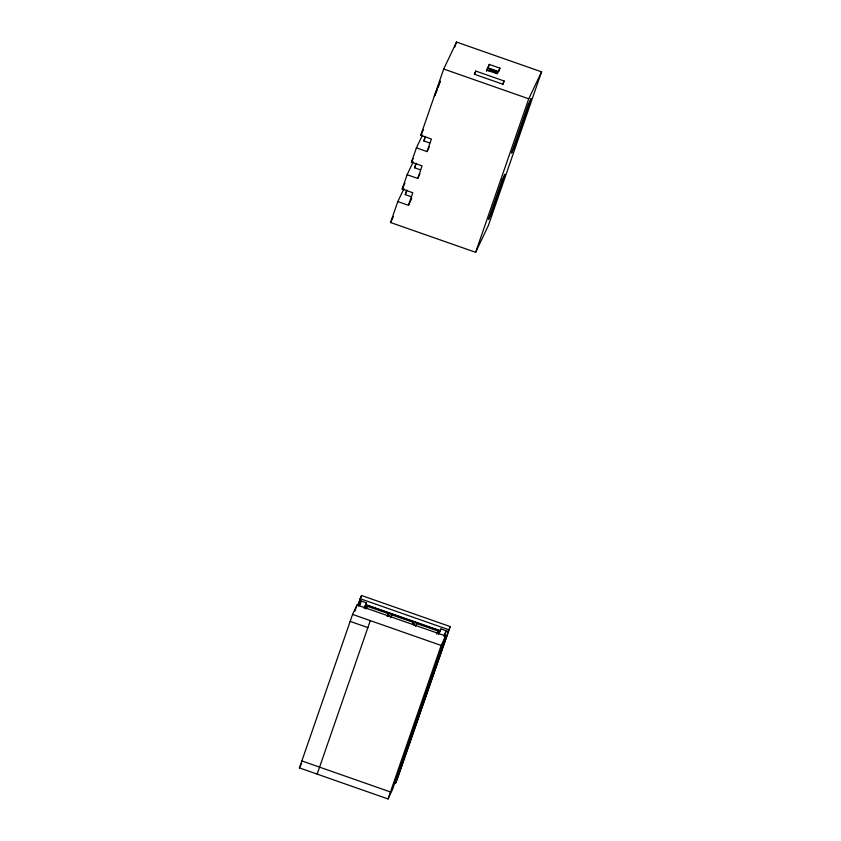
<?xml version="1.0" encoding="UTF-8"?>
<svg xmlns="http://www.w3.org/2000/svg" width="841" height="841" viewBox="0 0 841 841"><rect width="100%" height="100%" fill="white"/><g stroke="black" fill="none" stroke-linecap="round" stroke-linejoin="round"><path stroke-width="1.26" d="M502.886 84.668L503.307 83.417M474.734 74.134L475.796 71.075L504.148 81.009L503.643 82.46M397.814 201.577L408.453 205.309L412.794 192.747L402.166 189.025L407.118 174.718L417.746 178.439L422.098 165.887L411.459 162.155L416.411 147.858L427.039 151.58L431.391 139.017L420.752 135.296L443.701 69.015L456.505 42.05L541.562 71.853L488.432 225.346L475.638 252.311L390.571 222.518L397.814 201.577L403.953 188.647M438.235 87.138L440.253 81.325M454.792 47.001L456.505 42.05M411.154 196.699L405.246 194.628L406.834 190.066M420.458 169.84L414.55 167.769L416.127 163.207M429.751 142.981L423.843 140.91L425.42 136.337M406.634 191.086L405.246 194.628M415.938 164.226L414.55 167.769M425.231 137.367L423.843 140.91M488.085 67.9L489.294 64.41L499.922 68.132L498.713 71.622L488.085 67.9L486.466 71.306M489.704 68.836L489.346 69.887L496.432 72.368L496.789 71.317L489.704 68.836L488.747 70.854M475.638 252.311L528.758 98.817L541.562 71.853M299.438 767.907L352.568 614.414L357.047 604.963L445.656 635.996L392.526 789.499L388.037 798.95L299.438 767.907L301.677 763.186M354.913 611.144L357.047 604.963M357.719 605.362L361.535 595.512L450.145 626.556L397.015 780.049L395.522 783.202L393.746 782.582M358.108 605.415L361.535 595.512M359.759 605.215L361.21 601.021L358.718 606.277M364.426 607.78L366.529 602.892L359.443 600.4M366.445 608.075L367.549 605.562L388.815 613.015L387.28 616.432L388.815 613.015M317.162 774.119L370.282 620.616M392.358 614.256L390.739 617.662L392.358 614.256L413.625 621.709L412.521 624.222M417.168 622.95L416.926 623.644L438.193 631.097L438.434 630.403L417.168 622.95L415.549 626.356M438.855 633.851L440.957 628.963L448.043 631.444M388.037 798.95L441.168 645.446L445.656 635.996M444.458 636.059L446.277 630.824L443.775 636.069M395.522 783.202L450.145 626.556M440.116 81.293L434.334 96.294L437.026 90.618M420.752 135.296L423.549 129.419M416.411 147.858L422.55 134.917M411.459 162.155L413.131 158.634M407.118 174.718L413.257 161.787M402.166 189.025L404.952 183.138M390.571 222.518L393.357 216.652M427.039 151.58L429.267 146.902M417.746 178.439L419.964 173.761M408.453 205.309L411.785 198.287M475.796 71.075L474.292 74.218L502.655 84.153L504.148 81.009M489.294 64.41L486.592 70.076L497.231 73.808L499.922 68.132M495.833 73.335L496.789 71.317M364.037 608.138L366.529 602.892M365.93 608.968L367.549 605.562M389.236 616.474L390.729 613.32M412.542 623.98L413.625 621.709M414.045 625.168L415.538 622.014M436.815 633.799L438.434 630.403M436.9 633.82L438.193 631.097M438.466 634.209L440.957 628.963M443.701 69.015L528.758 98.817M360.043 598.655L448.652 629.699M365.919 604.626L440.348 630.708M367.307 606.266L388.574 613.72M392.116 614.96L413.383 622.403M352.568 614.414L441.168 645.446M350.15 621.383L367.874 627.596M301.856 760.926L390.455 791.97M502.203 179.995L488.558 219.406L491.249 213.74L504.894 174.318L502.203 179.995M528.411 104.284L511.507 153.125L514.198 147.459L531.102 98.618L528.411 104.284"/></g></svg>
